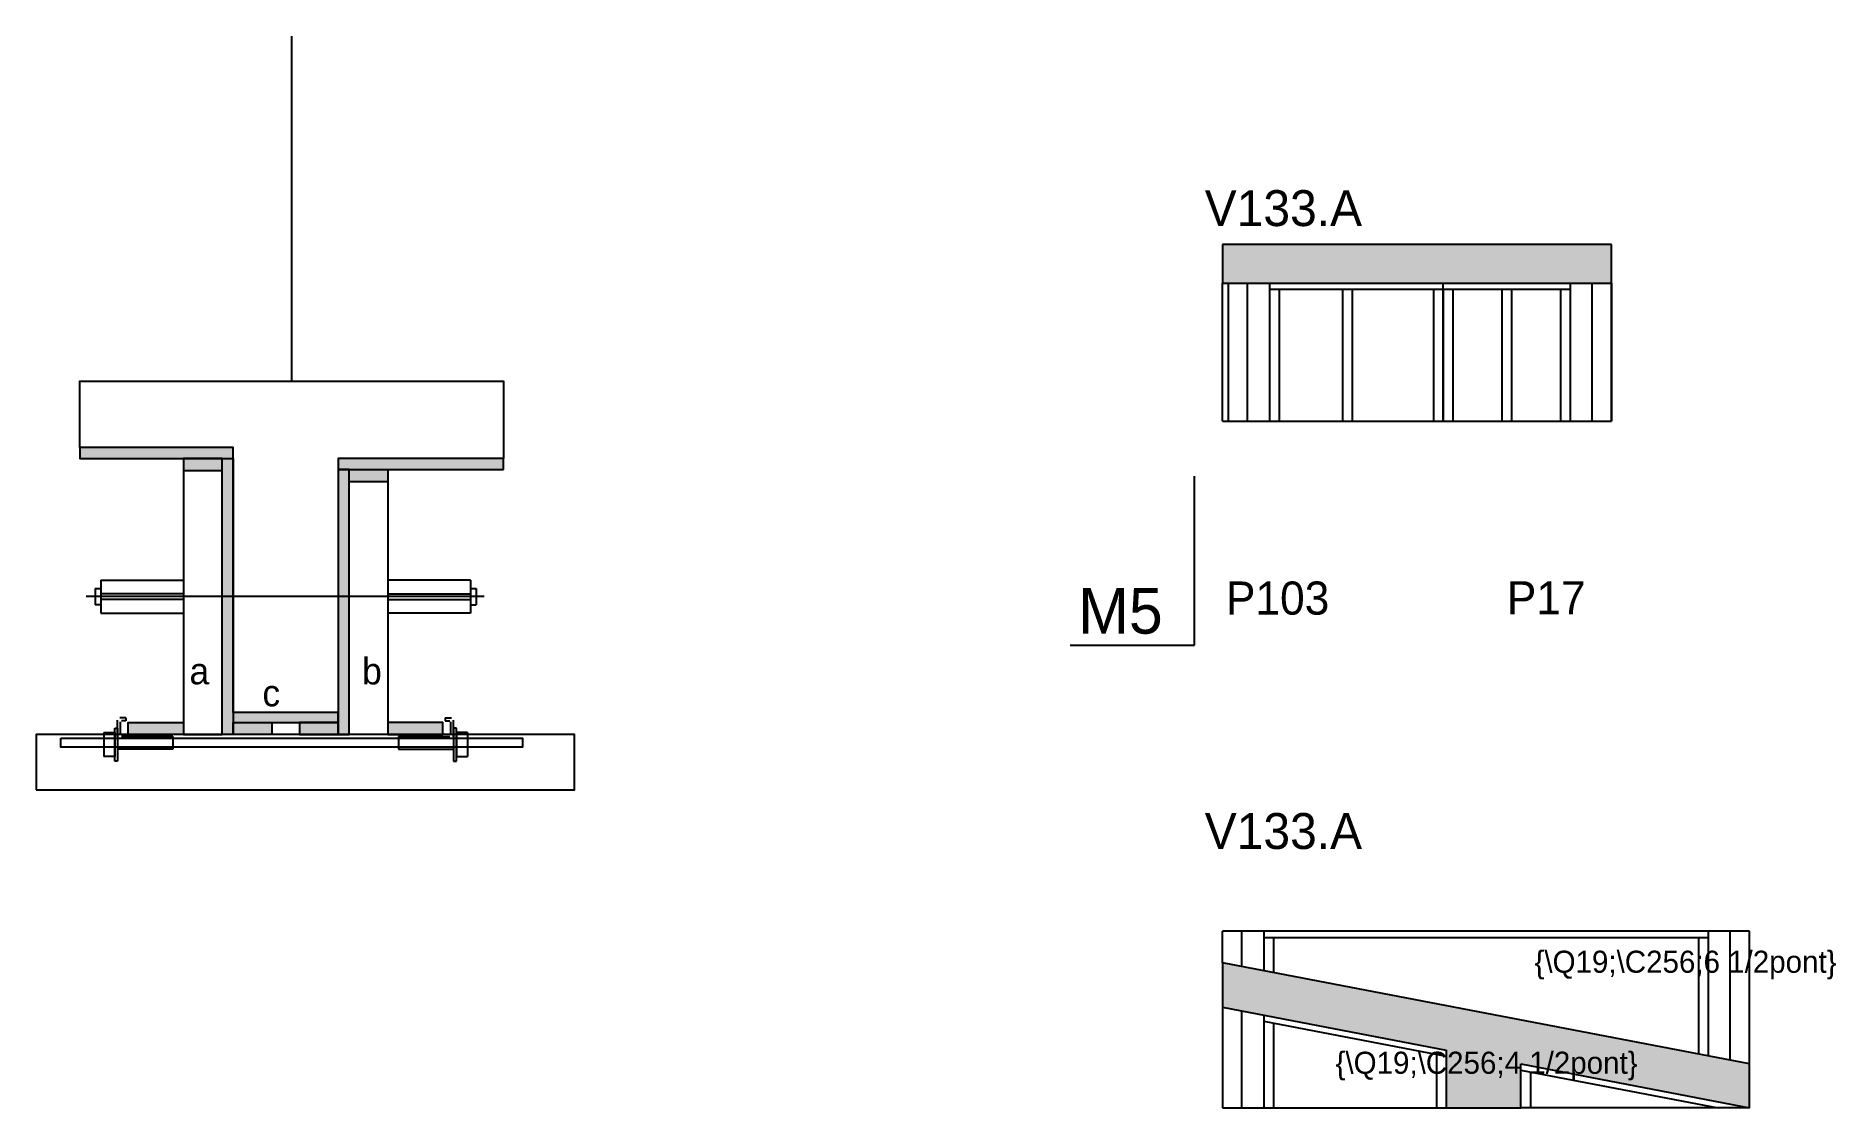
# Model space of a CAD drawing. Header units: metres. Extents: x 182 to 834, y 9642 to 10030.
import ezdxf

# ---------------------------------------------------------------- set-up
doc = ezdxf.new("R2010")
doc.units = ezdxf.units.M
for name, color, linetype in [('5', 7, 'Continuous'), ('barrote', 7, 'Continuous'), ('CONCRETO', 7, 'Continuous'), ('COTA', 7, 'Continuous'), ('detalhes', 7, 'Continuous'), ('Hachura', 7, 'Continuous'), ('Madeira', 7, 'Continuous'), ('NOMENCLATURA', 7, 'Continuous'), ('Painéis', 7, 'Continuous'), ('presilha', 7, 'Continuous'), ('SARR_2.2x7', 7, 'Continuous'), ('SARR_3.5x7', 7, 'Continuous'), ('SCO-___-LAJ', 7, 'Continuous'), ('TENSOR', 7, 'Continuous'), ('texto', 7, 'Continuous'), ('Texto Seção', 7, 'Continuous')]:
    doc.layers.add(name, color=color, linetype=linetype)

msp = doc.modelspace()

# ---------------------------------------------------------------- hatches: boundary and pattern name
at = {"layer": 'COTA'}
h = msp.add_hatch(color=7, dxfattribs=at)
h.dxf.hatch_style = 1
h.paths.add_polyline_path([(753.05, 9954.46), (612.05, 9954.46), (612.05, 9954.46), (612.05, 9940.46), (612.05, 9940.46), (753.05, 9940.46), (753.05, 9940.46), (753.05, 9954.46)])
h = msp.add_hatch(color=7, dxfattribs=at)
h.dxf.hatch_style = 1
h.paths.add_polyline_path([(612.06, 9694.55), (612.06, 9678.26), (612.06, 9678.26), (693.13, 9662.71), (693.13, 9662.71), (693.13, 9641.74), (693.13, 9641.74), (720.13, 9641.74), (720.13, 9641.74), (720.13, 9657.73), (720.13, 9657.73), (782.54, 9645.74), (782.54, 9645.74), (803.06, 9641.8), (803.06, 9641.8), (803.06, 9657.92), (803.06, 9657.92), (612.06, 9694.55), (612.06, 9694.55)])
at = {"layer": 'Hachura'}
h = msp.add_hatch(color=7, dxfattribs=at)
h.dxf.hatch_style = 1
h.paths.add_polyline_path([(253.52, 9876.97), (253.52, 9880.97), (253.52, 9880.97), (197.92, 9880.97), (197.92, 9880.97), (197.92, 9876.97), (197.92, 9876.97), (253.52, 9876.97)])
h = msp.add_hatch(color=7, dxfattribs=at)
h.dxf.hatch_style = 1
h.paths.add_polyline_path([(249.52, 9872.57), (249.52, 9876.97), (249.52, 9876.97), (235.52, 9876.97), (235.52, 9876.97), (235.52, 9872.57), (235.52, 9872.57), (249.52, 9872.57)])
h = msp.add_hatch(color=7, dxfattribs=at)
h.dxf.hatch_style = 1
h.paths.add_polyline_path([(249.52, 9876.97), (253.52, 9876.97), (253.52, 9876.97), (253.52, 9776.97), (253.52, 9776.97), (249.52, 9776.97), (249.52, 9776.97), (249.52, 9876.97)])
h = msp.add_hatch(color=7, dxfattribs=at)
h.dxf.hatch_style = 1
h.paths.add_polyline_path([(295.52, 9876.97), (291.52, 9876.97), (291.52, 9876.97), (291.52, 9776.97), (291.52, 9776.97), (295.52, 9776.97), (295.52, 9776.97), (295.52, 9876.97)])
h = msp.add_hatch(color=7, dxfattribs=at)
h.dxf.hatch_style = 1
h.paths.add_polyline_path([(351.52, 9872.97), (351.52, 9876.97), (351.52, 9876.97), (291.52, 9876.97), (291.52, 9876.97), (291.52, 9872.97), (291.52, 9872.97), (351.52, 9872.97)])
h = msp.add_hatch(color=7, dxfattribs=at)
h.dxf.hatch_style = 1
h.paths.add_polyline_path([(295.52, 9868.57), (295.52, 9872.97), (295.52, 9872.97), (309.52, 9872.97), (309.52, 9872.97), (309.52, 9868.57), (309.52, 9868.57), (295.52, 9868.57)])
h = msp.add_hatch(color=7, dxfattribs=at)
h.dxf.hatch_style = 1
h.paths.add_polyline_path([(291.52, 9781.37), (291.52, 9784.97), (291.52, 9784.97), (253.52, 9784.97), (253.52, 9784.97), (253.52, 9781.37), (253.52, 9781.37), (291.52, 9781.37)])
h = msp.add_hatch(color=7, dxfattribs=at)
h.dxf.hatch_style = 1
h.paths.add_polyline_path([(215.52, 9776.97), (215.52, 9781.37), (215.52, 9781.37), (235.52, 9781.37), (235.52, 9781.37), (235.52, 9776.97), (235.52, 9776.97), (215.52, 9776.97)])
h = msp.add_hatch(color=7, dxfattribs=at)
h.dxf.hatch_style = 1
h.paths.add_polyline_path([(253.52, 9776.97), (253.52, 9781.37), (253.52, 9781.37), (267.52, 9781.37), (267.52, 9781.37), (267.52, 9776.97), (267.52, 9776.97), (253.52, 9776.97)])
h = msp.add_hatch(color=7, dxfattribs=at)
h.dxf.hatch_style = 1
h.paths.add_polyline_path([(291.52, 9776.97), (291.52, 9781.37), (291.52, 9781.37), (277.52, 9781.37), (277.52, 9781.37), (277.52, 9776.97), (277.52, 9776.97), (291.52, 9776.97)])
h = msp.add_hatch(color=7, dxfattribs=at)
h.dxf.hatch_style = 1
h.paths.add_polyline_path([(329.52, 9776.97), (329.52, 9781.37), (329.52, 9781.37), (309.52, 9781.37), (309.52, 9781.37), (309.52, 9776.97), (309.52, 9776.97), (329.52, 9776.97)])

# ---------------------------------------------------------------- linework, layer by layer
at = {"color": 7, "lineweight": 25}
for p, q in [((205.52, 9832.94), (205.52, 9820.94)), ((205.52, 9832.94), (235.52, 9832.94)), ((339.52, 9832.94), (309.52, 9832.94)), ((339.52, 9832.94), (339.52, 9820.94)), ((203.52, 9829.94), (203.52, 9823.94)), ((203.52, 9829.94), (205.52, 9829.94)), ((205.52, 9823.94), (203.52, 9823.94)), ((235.52, 9827.94), (205.52, 9827.94)), ((235.52, 9825.94), (205.52, 9825.94)), ((309.52, 9827.94), (339.52, 9827.94)), ((309.52, 9825.94), (339.52, 9825.94)), ((339.52, 9829.94), (341.52, 9829.94)), ((339.52, 9823.94), (341.52, 9823.94)), ((341.52, 9829.94), (341.52, 9823.94)), ((205.52, 9820.94), (235.52, 9820.94)), ((339.52, 9820.94), (309.52, 9820.94))]:
    msp.add_line(p, q, dxfattribs=at)
at = {"layer": 'barrote', "color": 7, "lineweight": 25}
msp.add_lwpolyline([(182.07, 9756.97), (377.25, 9756.97), (377.25, 9776.97), (182.07, 9776.97)], close=True, dxfattribs=at)
at = {"layer": 'CONCRETO', "color": 7, "lineweight": 25}
msp.add_lwpolyline([(197.92, 9880.97), (197.92, 9904.97), (351.52, 9904.97), (351.52, 9876.97), (291.52, 9876.97), (291.52, 9784.97), (253.52, 9784.97), (253.52, 9880.97)], close=True, dxfattribs=at)
at = {"layer": 'COTA', "color": 7, "lineweight": 25}
for p, q in [((753.05, 9954.46), (612.05, 9954.46)), ((612.05, 9954.46), (612.05, 9940.46)), ((753.05, 9940.46), (753.05, 9954.46)), ((612.06, 9694.25), (612.06, 9678.26)), ((803.06, 9641.74), (803.06, 9657.72)), ((693.13, 9641.74), (720.13, 9641.74))]:
    msp.add_line(p, q, dxfattribs=at)
at = {"layer": 'Defpoints', "color": 7, "lineweight": 25}
msp.add_line((274.72, 9904.97), (274.72, 10029.97), dxfattribs=at)
at = {"layer": 'Madeira', "color": 7, "lineweight": 25}
for points in [[(249.52, 9872.57), (249.52, 9876.97), (235.52, 9876.97), (235.52, 9872.57)], [(249.52, 9876.97), (235.52, 9876.97), (235.52, 9776.97), (249.52, 9776.97)], [(295.52, 9868.57), (295.52, 9872.97), (309.52, 9872.97), (309.52, 9868.57)], [(295.52, 9872.97), (309.52, 9872.97), (309.52, 9776.97), (295.52, 9776.97)], [(215.52, 9776.97), (215.52, 9781.37), (235.52, 9781.37), (235.52, 9776.97)], [(253.52, 9776.97), (253.52, 9781.37), (267.52, 9781.37), (267.52, 9776.97)], [(291.52, 9776.97), (291.52, 9781.37), (277.52, 9781.37), (277.52, 9776.97)], [(329.52, 9776.97), (329.52, 9781.37), (309.52, 9781.37), (309.52, 9776.97)]]:
    msp.add_lwpolyline(points, close=True, dxfattribs=at)
at = {"layer": 'NOMENCLATURA', "color": 7, "lineweight": 25}
for p, q in [((601.85, 9809.33), (601.85, 9870.53)), ((556.86, 9809.33), (601.85, 9809.33))]:
    msp.add_line(p, q, dxfattribs=at)
at = {"layer": 'Painéis', "color": 7, "lineweight": 25}
for p, q in [((612.05, 9890.46), (612.05, 9940.46)), ((612.05, 9940.46), (753.05, 9940.46)), ((614.05, 9940.46), (614.05, 9890.46)), ((692.05, 9890.46), (692.05, 9940.46)), ((753.05, 9890.46), (753.05, 9940.46)), ((612.05, 9890.46), (753.05, 9890.46)), ((803.06, 9705.74), (612.06, 9705.74)), ((612.06, 9694.25), (612.06, 9705.74)), ((803.06, 9657.72), (803.06, 9705.74)), ((803.06, 9657.72), (612.06, 9694.25)), ((612.06, 9678.26), (693.13, 9662.71)), ((612.06, 9678.26), (612.06, 9641.74)), ((693.13, 9662.71), (693.13, 9641.74)), ((720.13, 9641.74), (720.13, 9657.73)), ((720.13, 9657.73), (803.06, 9641.8)), ((612.06, 9641.74), (693.13, 9641.74)), ((803.06, 9641.74), (720.13, 9641.74))]:
    msp.add_line(p, q, dxfattribs=at)
for points in [[(253.52, 9876.97), (253.52, 9880.97), (197.92, 9880.97), (197.92, 9876.97)], [(249.52, 9876.97), (253.52, 9876.97), (253.52, 9776.97), (249.52, 9776.97)], [(351.52, 9872.97), (351.52, 9876.97), (291.52, 9876.97), (291.52, 9872.97)], [(295.52, 9872.97), (291.52, 9872.97), (291.52, 9776.97), (295.52, 9776.97)], [(291.52, 9781.37), (291.52, 9784.97), (253.52, 9784.97), (253.52, 9781.37)]]:
    msp.add_lwpolyline(points, close=True, dxfattribs=at)
at = {"layer": 'presilha', "color": 7, "lineweight": 25}
for p, q in [((210.65, 9779.34), (211.65, 9779.34)), ((210.65, 9767.34), (210.65, 9779.34)), ((211.65, 9776.1), (211.65, 9782.25)), ((211.65, 9779.34), (211.65, 9767.34)), ((214.65, 9783.01), (212.41, 9783.01)), ((212.65, 9776.72), (212.65, 9781.63)), ((214.65, 9782.01), (213.03, 9782.01)), ((214.65, 9783.01), (214.65, 9782.01)), ((330.39, 9783.01), (330.39, 9782.01)), ((330.39, 9783.01), (332.63, 9783.01)), ((330.39, 9782.01), (332.01, 9782.01)), ((332.39, 9776.72), (332.39, 9781.63)), ((333.39, 9776.1), (333.39, 9782.25)), ((334.39, 9779.34), (333.39, 9779.34)), ((333.39, 9779.34), (333.39, 9767.34)), ((334.39, 9767.34), (334.39, 9779.34)), ((206.65, 9777.67), (210.65, 9777.67)), ((206.65, 9777.67), (206.65, 9769.01)), ((210.65, 9777.67), (210.65, 9769.01)), ((231.65, 9771.74), (211.65, 9771.74)), ((231.65, 9776.34), (213.03, 9776.34)), ((231.65, 9776.34), (231.65, 9771.74)), ((313.39, 9776.34), (313.39, 9771.74)), ((313.39, 9776.34), (332.01, 9776.34)), ((313.39, 9771.74), (333.39, 9771.74)), ((338.39, 9777.67), (334.39, 9777.67)), ((334.39, 9777.67), (334.39, 9769.01)), ((338.39, 9777.67), (338.39, 9769.01)), ((210.65, 9769.01), (206.65, 9769.01)), ((211.65, 9767.34), (210.65, 9767.34)), ((333.39, 9767.34), (334.39, 9767.34)), ((334.39, 9769.01), (338.39, 9769.01))]:
    msp.add_line(p, q, dxfattribs=at)
at = {"layer": 'SARR_2.2x7', "color": 7, "lineweight": 25}
for p, q in [((621.05, 9890.46), (621.05, 9940.46)), ((629.05, 9938.26), (692.05, 9938.26)), ((692.05, 9938.26), (738.05, 9938.26)), ((746.05, 9890.46), (746.05, 9940.46)), ((619.06, 9692.91), (619.06, 9705.74)), ((627.06, 9703.54), (788.06, 9703.54)), ((796.06, 9659.06), (796.06, 9705.74)), ((619.06, 9641.74), (619.06, 9676.91)), ((627.06, 9673.14), (693.13, 9660.47)), ((720.13, 9655.49), (791.71, 9641.74))]:
    msp.add_line(p, q, dxfattribs=at)
at = {"layer": 'SARR_3.5x7', "color": 7, "lineweight": 25}
for p, q in [((629.05, 9940.46), (629.05, 9890.46)), ((632.55, 9938.26), (632.55, 9890.46)), ((655.55, 9938.26), (655.55, 9890.46)), ((659.05, 9938.26), (659.05, 9890.46)), ((688.55, 9938.26), (688.55, 9890.46)), ((692.05, 9938.26), (692.05, 9890.46)), ((695.55, 9938.26), (695.55, 9890.46)), ((713.3, 9938.26), (713.3, 9890.46)), ((716.8, 9938.26), (716.8, 9890.46)), ((734.55, 9938.26), (734.55, 9890.46)), ((738.05, 9940.46), (738.05, 9890.46)), ((753.05, 9940.46), (753.05, 9890.46)), ((688.55, 9890.46), (692.05, 9890.46)), ((692.05, 9890.46), (695.55, 9890.46)), ((749.55, 9890.46), (753.05, 9890.46)), ((627.06, 9705.74), (627.06, 9691.38)), ((630.56, 9703.54), (630.56, 9690.71)), ((784.56, 9703.54), (784.56, 9661.26)), ((788.06, 9705.74), (788.06, 9660.59)), ((627.06, 9675.38), (627.06, 9641.74)), ((630.56, 9672.47), (630.56, 9641.74)), ((689.63, 9661.14), (689.63, 9641.74)), ((723.63, 9654.82), (723.63, 9641.74))]:
    msp.add_line(p, q, dxfattribs=at)
at = {"layer": 'SCO-___-LAJ', "color": 7, "lineweight": 25}
msp.add_lwpolyline([(191.07, 9775.64), (358.38, 9775.64), (358.38, 9772.44), (191.07, 9772.44)], close=True, dxfattribs=at)
at = {"layer": 'TENSOR', "color": 7, "lineweight": 25}
msp.add_line((344.52, 9826.94), (200.22, 9826.94), dxfattribs=at)

# ---------------------------------------------------------------- texts
at = {"layer": '5', "color": 7, "lineweight": 25}
for s, p in [('P103', (613.27, 9820.42)), ('P17', (715.07, 9820.52))]:
    msp.add_text(s, height=12, dxfattribs=at).set_placement(p)
at = {"layer": 'detalhes', "color": 7, "lineweight": 25}
for s, p in [('b', (300.24, 9795.16)), ('a', (237.69, 9795.17)), ('c', (264.12, 9787.21))]:
    msp.add_text(s, height=9.6, dxfattribs=at).set_placement(p)
at = {"layer": 'NOMENCLATURA', "color": 7, "lineweight": 25}
msp.add_text('M5', height=16.5, dxfattribs=at).set_placement((559.73, 9813.53))
at = {"layer": 'texto', "color": 7, "lineweight": 25}
for s, p in [('{\\Q19;\\C256;6 1/2pont}', (725.11, 9690.71)), ('{\\Q19;\\C256;4 1/2pont}', (653.01, 9654.12))]:
    msp.add_text(s, height=8, dxfattribs=at).set_placement(p)
at = {"layer": 'Texto Seção', "color": 7, "lineweight": 25}
for p in [(605.59, 9961.14), (605.59, 9735.55)]:
    msp.add_text('V133.A', height=13, dxfattribs=at).set_placement(p)

doc.saveas('drawing.dxf')
